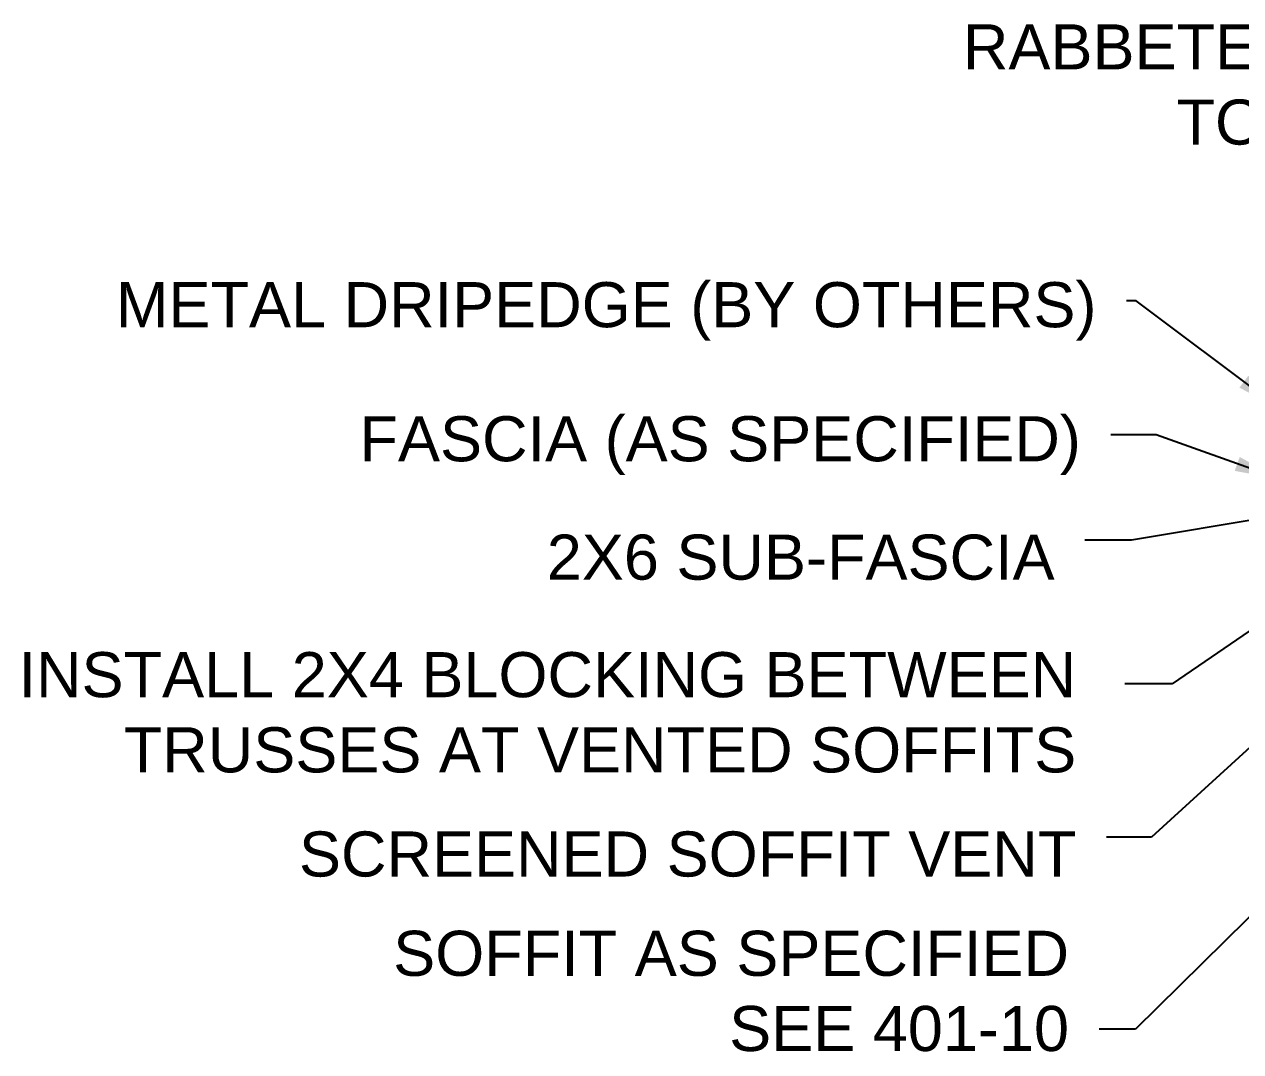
# Model space of a CAD drawing. Header units: inches. Extents: x -1316 to 22433, y -200 to 8737.
# Drawn here: x -52.7 to 8, y -53.3 to -2.1 of the extents above; entities that cross this region are included whole.
import ezdxf

# ---------------------------------------------------------------- set-up
doc = ezdxf.new("R2010")
doc.units = ezdxf.units.IN
doc.header["$LTSCALE"] = 10
doc.header["$MEASUREMENT"] = 0
doc.layers.get('0').update_dxf_attribs({"linetype": 'CONTINUOUS'})
doc.layers.add('S-TXT', color=222, linetype='CONTINUOUS')
doc.styles.add('style1', font='arial.ttf')
doc.dimstyles.new('1-2', dxfattribs={"dimtxt": 2.25, "dimasz": 2.25, "dimexe": 0.18, "dimexo": 1.5, "dimgap": 1.5, "dimtad": 0, "dimdec": 4, "dimrnd": 0.0625, "dimzin": 0, "dimdsep": 46, "dimlunit": 4, "dimtxsty": 'style1', "dimcen": 0.09, "dimazin": 0, "dimtfac": 1, "dimtdec": 4, "dimtofl": 0, "dimtmove": 0, "dimatfit": 0, "dimfxl": 1, "dimtolj": 1, "dimtzin": 0, "dimarcsym": 0})

# ---------------------------------------------------------------- blocks, each defined once
blk = doc.blocks.new('EH 1200 ROOF DETAIL')
at = {"layer": 'S-TXT', "char_height": 2.25, "style": 'style1'}
for s, insert, attachment_point in [('\\A1;RABBETED BEVEL\\PTOP PLATE', (-12.59872, 14.04915), 9), ('METAL DRIPEDGE (BY OTHERS)', (-33.88659, 4.29276), 9), ('\\A1;FASCIA (AS SPECIFIED)', (-34.66407, -2.39551), 9), ('\\A1;2X6 SUB-FASCIA', (-35.97225, -7.65551), 9), ('INSTALL 2X4 BLOCKING BETWEEN \\PTRUSSES AT VENTED SOFFITS', (-34.89511, -11.23657), 3), ('\\A1;SCREENED SOFFIT VENT', (-34.89128, -22.46496), 9), ('SOFFIT AS SPECIFIED\\PSEE 401-10', (-35.25436, -31.16999), 9)]:
    blk.add_mtext(s, dxfattribs=dict(at, insert=insert, attachment_point=attachment_point))
at = {"layer": 'S-TXT', "annotation_type": 0, "has_hookline": 1, "hookline_direction": 1}
for points, text_width in [([(0.7106, 1.5), (-8.84872, 16.04915), (-11.09872, 16.04915)], 27.59089), ([(-24.73756, 0.89794), (-31.91213, 6.29276), (-32.38659, 6.29276)], 48.55457), ([(-24.74937, -2.60859), (-30.91407, -0.39551), (-33.16407, -0.39551)], 35.60709), ([(-11.68969, -2.68396), (-31.14128, -20.46496), (-33.39128, -20.46496)], 38.56617), ([(-16.48926, -3.44909), (-30.10922, -12.82511), (-32.4795, -12.82511)], 52.20123), ([(-23.1607, -4.1521), (-32.13412, -5.65551), (-34.47225, -5.65551)], 25.24113)]:
    blk.add_leader(points, dimstyle='1-2', dxfattribs=dict(at, text_width=text_width))
at = {"layer": 'S-TXT', "annotation_type": 0, "has_hookline": 1, "hookline_direction": 1, "text_width": 33.39853}
blk.add_leader([(-1.67984, -0.1815), (-31.93445, -30.04155), (-33.75436, -30.04499)], dimstyle='1-2', override={"dimgap": 1.5, "dimtad": 0}, dxfattribs=at)
blk = doc.blocks.new('*U682')
blk.add_blockref('EH 1200 ROOF DETAIL', (0, 0))

msp = doc.modelspace()

# ---------------------------------------------------------------- block references
msp.add_blockref('*U682', (34.69015, -22.14582))

doc.saveas('drawing.dxf')
